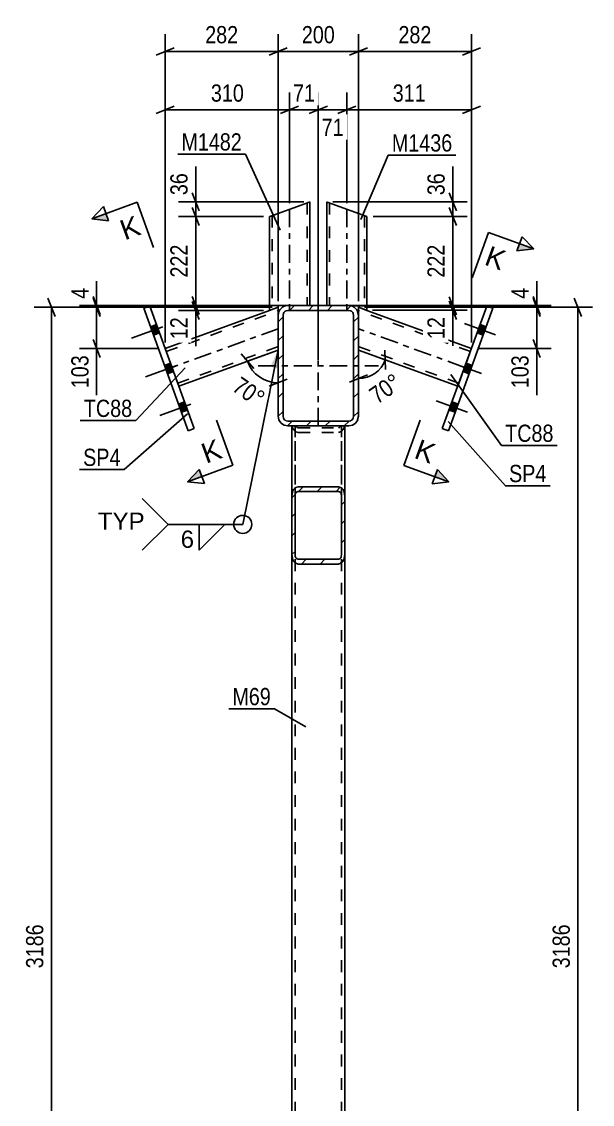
# Model space of a CAD drawing. Header units: millimetres. Extents: x -178 to 1011, y -683 to 158.
# Drawn here: x 238.2 to 333.1, y -503.1 to -323.2 of the extents above; entities that cross this region are included whole.
import ezdxf

# ---------------------------------------------------------------- set-up
doc = ezdxf.new("R2010")
doc.units = ezdxf.units.MM
doc.linetypes.add('DXK_LINE_DOT2', pattern=[3.9198, 1.9599, -1.9599])
doc.linetypes.add('DXK_LINE_DOT3', pattern=[5.9187, 2.979, -0.9799, 0.9799, -0.9799])
doc.styles.add('Arial', font='ARIAL.TTF', dxfattribs={"height": 0.2})
doc.styles.add('Arial Narrow', font='ARIALN.TTF', dxfattribs={"height": 0.2})

# ---------------------------------------------------------------- blocks, each defined once
blk = doc.blocks.new('Part-389678143-7051 - 6850')
at = {"color": 7, "linetype": 'DXK_LINE_DOT2'}
for p, q in [((291.93, -390.39), (283.13, -390.39)), ((283.13, -411.78), (283.13, -390.39)), ((283.66, -583.06), (283.66, -390.39)), ((291.4, -583.06), (291.4, -390.39)), ((291.93, -411.78), (291.93, -390.39))]:
    blk.add_line(p, q, dxfattribs=at)
at = {"color": 2, "linetype": 'Continuous'}
for p, q in [((283.13, -561.67), (283.13, -411.78)), ((291.93, -561.67), (291.93, -411.78))]:
    blk.add_line(p, q, dxfattribs=at)
blk = doc.blocks.new('Part-389678143-6923 - 6850')
at = {"linetype": 'Continuous'}
h = blk.add_hatch(dxfattribs=at)
h.set_pattern_fill('', scale=0.7, style=0, pattern_type=0)
h.set_pattern_definition([(45, (280.8618, -388.7914), (-1.57154, 1.57154), [])])
h.paths.add_polyline_path([(280.86, -371.99), (280.86, -388.79), (280.98, -389.4), (281.33, -389.92), (281.85, -390.27), (282.46, -390.39), (292.6, -390.39), (293.21, -390.27), (293.73, -389.92), (294.07, -389.4), (294.2, -388.79), (294.2, -371.99), (294.07, -371.38), (293.73, -370.86), (293.21, -370.51), (292.6, -370.39), (282.46, -370.39), (281.85, -370.51), (281.33, -370.86), (280.98, -371.38)])
h.paths.add_polyline_path([(281.9, -371.43), (282.16, -371.25), (282.46, -371.19), (292.6, -371.19), (292.9, -371.25), (293.16, -371.43), (293.33, -371.69), (293.4, -371.99), (293.4, -388.79), (293.33, -389.1), (293.16, -389.36), (292.9, -389.53), (292.6, -389.59), (282.46, -389.59), (282.16, -389.53), (281.9, -389.36), (281.72, -389.1), (281.66, -388.79), (281.66, -371.99), (281.72, -371.69)])
at = {"color": 2, "linetype": 'Continuous'}
for p, q in [((282.46, -370.39), (281.85, -370.51)), ((282.46, -370.39), (292.6, -370.39)), ((293.21, -370.51), (292.6, -370.39)), ((280.98, -371.38), (280.86, -371.99)), ((280.86, -388.79), (280.86, -371.99)), ((281.66, -371.99), (281.72, -371.69)), ((281.66, -388.79), (281.66, -371.99)), ((282.16, -371.25), (282.46, -371.19)), ((282.46, -371.19), (292.6, -371.19)), ((292.6, -371.19), (292.9, -371.25)), ((293.33, -371.69), (293.4, -371.99)), ((293.4, -388.79), (293.4, -371.99)), ((294.2, -371.99), (294.07, -371.38)), ((294.2, -388.79), (294.2, -371.99)), ((280.86, -388.79), (280.98, -389.4)), ((281.72, -389.1), (281.66, -388.79)), ((281.85, -390.27), (282.46, -390.39)), ((282.46, -389.59), (282.16, -389.53)), ((282.46, -389.59), (292.6, -389.59)), ((282.46, -390.39), (292.6, -390.39)), ((292.9, -389.53), (292.6, -389.59)), ((292.6, -390.39), (293.21, -390.27)), ((293.4, -388.79), (293.33, -389.1)), ((294.07, -389.4), (294.2, -388.79))]:
    blk.add_line(p, q, dxfattribs=at)
at = {"color": 7, "linetype": 'DXK_LINE_DOT3'}
for p, q in [((287.53, -390.39), (287.53, -370.39)), ((277.53, -380.39), (297.53, -380.39))]:
    blk.add_line(p, q, dxfattribs=at)
at = {"color": 2, "linetype": 'Continuous'}
for centre, radius, start, end in [((282.46, -371.99), 1.6, 112.5, 157.5), ((292.6, -371.99), 1.6, 22.5, 67.5), ((282.46, -371.99), 0.8, 112.5, 157.5), ((292.6, -371.99), 0.8, 22.5, 67.5), ((282.46, -388.79), 1.6, 202.5, 247.5), ((282.46, -388.79), 0.8, 202.5, 247.5), ((292.6, -388.79), 0.8, 292.5, 337.5), ((292.6, -388.79), 1.6, 292.5, 337.5)]:
    blk.add_arc(centre, radius, start, end, dxfattribs=at)
blk = doc.blocks.new('Bolt-389678143-6860 - 6850')
at = {"linetype": 'Continuous'}
for points in [[(314.94, -375.29), (315.44, -373.91), (314.44, -373.54), (313.94, -374.92)], [(314.94, -375.29), (315.44, -373.91), (314.44, -373.54), (313.94, -374.92)], [(314.94, -375.29), (315.44, -373.91), (314.44, -373.54), (313.94, -374.92)], [(312.6, -381.71), (313.1, -380.33), (312.1, -379.97), (311.6, -381.34)], [(312.6, -381.71), (313.1, -380.33), (312.1, -379.97), (311.6, -381.34)], [(310.26, -388.13), (310.76, -386.75), (309.76, -386.39), (309.26, -387.77)], [(310.26, -388.13), (310.76, -386.75), (309.76, -386.39), (309.26, -387.77)], [(310.26, -388.13), (310.76, -386.75), (309.76, -386.39), (309.26, -387.77)]]:
    blk.add_hatch(color=1, dxfattribs=at).paths.add_polyline_path(points)
at = {"color": 1, "linetype": 'Continuous'}
for p, q in [((317.01, -375.26), (311.81, -373.37)), ((317.01, -375.26), (311.81, -373.37)), ((317.01, -375.26), (311.81, -373.37)), ((315.44, -373.91), (314.44, -373.54)), ((315.44, -373.91), (314.44, -373.54)), ((315.44, -373.91), (314.44, -373.54)), ((314.94, -375.29), (313.94, -374.92)), ((314.94, -375.29), (313.94, -374.92)), ((314.94, -375.29), (313.94, -374.92)), ((314.67, -381.68), (309.47, -379.79)), ((314.67, -381.68), (309.47, -379.79)), ((312.6, -381.71), (311.6, -381.34)), ((312.6, -381.71), (311.6, -381.34)), ((313.1, -380.33), (312.1, -379.97)), ((313.1, -380.33), (312.1, -379.97)), ((312.33, -388.1), (307.13, -386.21)), ((312.33, -388.1), (307.13, -386.21)), ((312.33, -388.1), (307.13, -386.21)), ((310.76, -386.75), (309.76, -386.39)), ((310.76, -386.75), (309.76, -386.39)), ((310.76, -386.75), (309.76, -386.39)), ((310.26, -388.13), (309.26, -387.77)), ((310.26, -388.13), (309.26, -387.77)), ((310.26, -388.13), (309.26, -387.77))]:
    blk.add_line(p, q, dxfattribs=at)
blk = doc.blocks.new('Part-389678143-41373 - 6850')
at = {"color": 2, "linetype": 'Continuous'}
for p, q in [((279.49, -355.57), (285.3, -353.46)), ((286.1, -353.17), (285.3, -353.46)), ((286.1, -370.39), (286.1, -353.17)), ((279.43, -355.59), (279.49, -355.57)), ((279.43, -355.59), (279.43, -371.2)), ((282.46, -370.39), (280.86, -370.39)), ((280.86, -370.39), (280.86, -370.68)), ((280.86, -370.68), (279.43, -371.2))]:
    blk.add_line(p, q, dxfattribs=at)
at = {"color": 7, "linetype": 'DXK_LINE_DOT3'}
blk.add_line((282.76, -354.38), (282.76, -371.2), dxfattribs=at)
at = {"color": 7, "linetype": 'DXK_LINE_DOT2'}
for p, q in [((285.7, -353.31), (285.7, -370.39)), ((279.43, -371.2), (279.43, -355.59)), ((279.83, -355.45), (279.86, -355.44)), ((279.83, -355.45), (279.83, -371.06)), ((280.86, -370.39), (280.86, -370.42)), ((282.46, -370.39), (286.1, -370.39))]:
    blk.add_line(p, q, dxfattribs=at)
blk = doc.blocks.new('Part-389678143-7041 - 6850')
at = {"linetype": 'Continuous'}
h = blk.add_hatch(dxfattribs=at)
h.set_pattern_fill('', scale=0.7, style=0, pattern_type=0)
h.set_pattern_definition([(45, (283.1284, -411.779), (-1.57154, 1.57154), [])])
h.paths.add_polyline_path([(283.13, -402.05), (283.13, -411.78), (283.21, -412.37), (283.44, -412.88), (283.79, -413.22), (284.2, -413.34), (290.86, -413.34), (291.27, -413.22), (291.62, -412.88), (291.85, -412.37), (291.93, -411.78), (291.93, -402.05), (291.85, -401.45), (291.62, -400.95), (291.27, -400.61), (290.86, -400.49), (284.2, -400.49), (283.79, -400.61), (283.44, -400.95), (283.21, -401.45)])
h.paths.add_polyline_path([(283.82, -401.5), (283.99, -401.33), (284.2, -401.27), (290.86, -401.27), (291.07, -401.33), (291.24, -401.5), (291.35, -401.75), (291.4, -402.05), (291.4, -411.78), (291.35, -412.08), (291.24, -412.33), (291.07, -412.5), (290.86, -412.56), (284.2, -412.56), (283.99, -412.5), (283.82, -412.33), (283.7, -412.08), (283.66, -411.78), (283.66, -402.05), (283.7, -401.75)])
at = {"color": 2, "linetype": 'Continuous'}
for p, q in [((283.13, -402.05), (283.13, -390.39)), ((291.93, -402.05), (291.93, -390.39)), ((284.2, -400.49), (283.79, -400.61)), ((284.2, -400.49), (290.86, -400.49)), ((291.27, -400.61), (290.86, -400.49)), ((283.21, -401.45), (283.13, -402.05)), ((283.13, -411.78), (283.13, -402.05)), ((283.66, -402.05), (283.7, -401.75)), ((283.66, -411.78), (283.66, -402.05)), ((283.99, -401.33), (284.2, -401.27)), ((284.2, -401.27), (290.86, -401.27)), ((290.86, -401.27), (291.07, -401.33)), ((291.35, -401.75), (291.4, -402.05)), ((291.4, -411.78), (291.4, -402.05)), ((291.93, -402.05), (291.85, -401.45)), ((291.93, -411.78), (291.93, -402.05)), ((283.13, -411.78), (283.21, -412.37)), ((283.7, -412.08), (283.66, -411.78)), ((291.4, -411.78), (291.35, -412.08)), ((291.85, -412.37), (291.93, -411.78)), ((283.79, -413.22), (284.2, -413.34)), ((284.2, -412.56), (283.99, -412.5)), ((284.2, -412.56), (290.86, -412.56)), ((284.2, -413.34), (290.86, -413.34)), ((291.07, -412.5), (290.86, -412.56)), ((290.86, -413.34), (291.27, -413.22))]:
    blk.add_line(p, q, dxfattribs=at)
at = {"color": 7, "linetype": 'DXK_LINE_DOT2'}
for p, q in [((291.93, -390.39), (283.13, -390.39)), ((283.21, -390.53), (283.19, -390.39)), ((283.66, -411.78), (283.66, -390.39)), ((283.77, -390.39), (283.82, -390.49)), ((291.24, -390.49), (291.28, -390.39)), ((291.4, -411.78), (291.4, -390.39)), ((291.87, -390.39), (291.85, -390.53)), ((284.2, -391.49), (283.79, -391.37)), ((283.82, -390.49), (283.99, -390.66)), ((283.99, -390.66), (284.2, -390.71)), ((284.2, -390.71), (290.86, -390.71)), ((284.2, -391.49), (290.86, -391.49)), ((290.86, -390.71), (291.07, -390.66)), ((291.27, -391.37), (290.86, -391.49)), ((291.07, -390.66), (291.24, -390.49)), ((283.13, -411.78), (283.13, -402.05)), ((291.93, -411.78), (291.93, -402.05))]:
    blk.add_line(p, q, dxfattribs=at)
for centre, start, end in [((284.59, -390.21), 193.2949, 235.5336), ((290.47, -390.21), 304.4664, 346.7051)]:
    blk.add_arc(centre, 1.42, start, end, dxfattribs=at)
at = {"color": 2, "linetype": 'Continuous'}
for centre, radius, start, end in [((284.59, -401.78), 1.42, 124.4664, 166.7051), ((290.47, -401.78), 1.42, 13.2949, 55.5336), ((284.39, -401.91), 0.709, 124.4664, 166.7051), ((290.66, -401.91), 0.709, 13.2949, 55.5336), ((284.59, -412.05), 1.42, 193.2949, 235.5336), ((284.39, -411.91), 0.709, 193.2949, 235.5336), ((290.66, -411.91), 0.709, 304.4664, 346.7051), ((290.47, -412.05), 1.42, 304.4664, 346.7051)]:
    blk.add_arc(centre, radius, start, end, dxfattribs=at)
blk = doc.blocks.new('Part-389678143-6982 - 6850')
at = {"color": 2, "linetype": 'Continuous'}
for p, q in [((308.14, -390.84), (315.55, -370.48)), ((316.56, -370.84), (315.55, -370.48)), ((309.15, -391.2), (316.56, -370.84)), ((308.14, -390.84), (309.15, -391.2))]:
    blk.add_line(p, q, dxfattribs=at)
blk = doc.blocks.new('Part-389678143-6992 - 6850')
at = {"color": 2, "linetype": 'Continuous'}
for p, q in [((294.2, -370.68), (294.2, -371.82)), ((294.2, -371.82), (294.2, -371.99)), ((312.99, -377.52), (295.62, -371.2)), ((310.71, -383.79), (294.2, -377.78))]:
    blk.add_line(p, q, dxfattribs=at)
at = {"color": 7, "linetype": 'DXK_LINE_DOT2'}
for p, q in [((294.2, -371.01), (294.2, -370.68)), ((294.2, -370.68), (295.62, -371.2)), ((312.81, -378.02), (294.2, -371.25)), ((294.2, -371.99), (294.2, -377.78)), ((310.89, -383.29), (294.2, -377.21)), ((310.71, -383.79), (312.99, -377.52))]:
    blk.add_line(p, q, dxfattribs=at)
at = {"color": 7, "linetype": 'DXK_LINE_DOT3'}
blk.add_line((311.85, -380.66), (294.2, -374.23), dxfattribs=at)
blk = doc.blocks.new('Part-389678143-7033 - 6850')
at = {"color": 2, "linetype": 'Continuous'}
for p, q in [((279.43, -371.2), (262.07, -377.52)), ((280.86, -371.01), (280.86, -370.68)), ((280.86, -371.99), (280.86, -371.01)), ((264.35, -383.79), (280.86, -377.78))]:
    blk.add_line(p, q, dxfattribs=at)
at = {"color": 7, "linetype": 'DXK_LINE_DOT2'}
for p, q in [((262.25, -378.02), (280.86, -371.25)), ((279.43, -371.2), (280.86, -370.68)), ((280.86, -371.01), (280.86, -370.68)), ((280.86, -371.99), (280.86, -377.78)), ((262.07, -377.52), (264.35, -383.79)), ((264.17, -383.29), (280.86, -377.21))]:
    blk.add_line(p, q, dxfattribs=at)
at = {"color": 7, "linetype": 'DXK_LINE_DOT3'}
blk.add_line((280.86, -374.23), (263.21, -380.66), dxfattribs=at)
blk = doc.blocks.new('Part-389678143-7044 - 6850')
at = {"color": 7, "linetype": 'DXK_LINE_DOT2'}
for p, q in [((291.93, -390.39), (283.13, -390.39)), ((283.13, -390.39), (283.13, -407.94)), ((283.19, -390.39), (283.21, -390.53)), ((283.66, -407.94), (283.66, -390.39)), ((283.82, -390.49), (283.77, -390.39)), ((291.28, -390.39), (291.24, -390.49)), ((291.4, -407.94), (291.4, -390.39)), ((291.85, -390.53), (291.87, -390.39)), ((291.93, -407.94), (291.93, -390.39)), ((283.79, -391.37), (284.2, -391.49)), ((283.99, -390.66), (283.82, -390.49)), ((284.2, -390.71), (283.99, -390.66)), ((284.2, -390.71), (290.86, -390.71)), ((284.2, -391.49), (290.86, -391.49)), ((291.07, -390.66), (290.86, -390.71)), ((290.86, -391.49), (291.24, -391.38)), ((291.24, -390.49), (291.07, -390.66)), ((291.24, -391.38), (291.27, -391.37))]:
    blk.add_line(p, q, dxfattribs=at)
for centre, start, end in [((284.59, -390.21), 193.2949, 235.5336), ((290.47, -390.21), 304.4664, 346.7051)]:
    blk.add_arc(centre, 1.42, start, end, dxfattribs=at)
blk = doc.blocks.new('Bolt-389678143-7063 - 6850')
at = {"linetype": 'Continuous'}
for points in [[(261.12, -374.92), (260.62, -373.54), (259.62, -373.91), (260.12, -375.29)], [(261.12, -374.92), (260.62, -373.54), (259.62, -373.91), (260.12, -375.29)], [(261.12, -374.92), (260.62, -373.54), (259.62, -373.91), (260.12, -375.29)], [(263.46, -381.34), (262.96, -379.97), (261.95, -380.33), (262.46, -381.71)], [(263.46, -381.34), (262.96, -379.97), (261.95, -380.33), (262.46, -381.71)], [(265.8, -387.77), (265.29, -386.39), (264.29, -386.75), (264.79, -388.13)], [(265.8, -387.77), (265.29, -386.39), (264.29, -386.75), (264.79, -388.13)], [(265.8, -387.77), (265.29, -386.39), (264.29, -386.75), (264.79, -388.13)]]:
    blk.add_hatch(color=1, dxfattribs=at).paths.add_polyline_path(points)
at = {"color": 1, "linetype": 'Continuous'}
for p, q in [((261.69, -373.94), (256.49, -375.83)), ((261.69, -373.94), (256.49, -375.83)), ((261.69, -373.94), (256.49, -375.83)), ((260.62, -373.54), (259.62, -373.91)), ((260.62, -373.54), (259.62, -373.91)), ((260.62, -373.54), (259.62, -373.91)), ((261.12, -374.92), (260.12, -375.29)), ((261.12, -374.92), (260.12, -375.29)), ((261.12, -374.92), (260.12, -375.29)), ((264.02, -380.36), (258.82, -382.25)), ((264.02, -380.36), (258.82, -382.25)), ((262.96, -379.97), (261.95, -380.33)), ((262.96, -379.97), (261.95, -380.33)), ((263.46, -381.34), (262.46, -381.71)), ((263.46, -381.34), (262.46, -381.71)), ((266.36, -386.78), (261.16, -388.67)), ((266.36, -386.78), (261.16, -388.67)), ((266.36, -386.78), (261.16, -388.67)), ((265.29, -386.39), (264.29, -386.75)), ((265.29, -386.39), (264.29, -386.75)), ((265.29, -386.39), (264.29, -386.75)), ((265.8, -387.77), (264.79, -388.13)), ((265.8, -387.77), (264.79, -388.13)), ((265.8, -387.77), (264.79, -388.13))]:
    blk.add_line(p, q, dxfattribs=at)
blk = doc.blocks.new('Part-389678143-41370 - 6850')
at = {"color": 2, "linetype": 'Continuous'}
for p, q in [((288.96, -370.39), (288.96, -353.17)), ((288.96, -353.17), (289.02, -353.19)), ((289.02, -353.19), (289.19, -353.26)), ((289.19, -353.26), (289.76, -353.46)), ((289.76, -353.46), (295.62, -355.6)), ((295.62, -355.6), (295.62, -371.2)), ((292.6, -370.39), (294.2, -370.39)), ((294.2, -370.39), (294.2, -370.68)), ((294.2, -370.68), (295.56, -371.18)), ((295.62, -371.2), (295.56, -371.18))]:
    blk.add_line(p, q, dxfattribs=at)
at = {"color": 7, "linetype": 'DXK_LINE_DOT2'}
for p, q in [((289.19, -353.26), (289.6, -353.41)), ((289.36, -353.32), (289.36, -370.39)), ((289.36, -353.32), (289.39, -353.33)), ((289.45, -353.35), (289.76, -353.46)), ((295.22, -355.45), (295.22, -371.06)), ((292.6, -370.39), (288.96, -370.39))]:
    blk.add_line(p, q, dxfattribs=at)
at = {"color": 7, "linetype": 'DXK_LINE_DOT3'}
blk.add_line((292.29, -354.38), (292.29, -371.2), dxfattribs=at)
blk = doc.blocks.new('Part-389678143-11697 - 6850')
at = {"color": 2, "linetype": 'Continuous'}
for p, q in [((258.5, -370.84), (259.5, -370.48)), ((266.91, -390.84), (259.5, -370.48)), ((258.5, -370.84), (265.91, -391.2)), ((265.91, -391.2), (266.91, -390.84))]:
    blk.add_line(p, q, dxfattribs=at)
blk = doc.blocks.new('StraightDimension-389678143-7235 - 6850')
at = {"color": 7, "linetype": 'Continuous'}
for p, q in [((331.29, -372.18), (330.09, -369.18)), ((295.2, -370.68), (333.09, -370.68)), ((330.69, -583.06), (330.69, -370.68))]:
    blk.add_line(p, q, dxfattribs=at)
at = {"color": 0}
blk.add_wipeout([(329.94, -472.61), (325.74, -472.61), (325.74, -481.13), (329.94, -481.13)], dxfattribs=at)
at = {"color": 3, "style": 'Arial Narrow'}
blk.add_text('3186', height=2.863, rotation=90.0002, dxfattribs=at).set_placement((329.34, -480.53))
blk = doc.blocks.new('AngleDimension-389678143-7180 - 6850')
at = {"color": 7, "linetype": 'Continuous'}
for p, q in [((298.66, -379.4), (294.2, -377.78)), ((294.2, -382.52), (294.2, -377.78)), ((298.6, -377.79), (298.71, -381.02)), ((295.13, -378.12), (298.66, -379.4)), ((292.7, -383.12), (295.7, -381.92))]:
    blk.add_line(p, q, dxfattribs=at)
blk.add_arc((294.2, -377.78), 4.75, 270, 340, dxfattribs=at)
at = {"color": 0}
blk.add_wipeout([(302.49, -383.99), (300.08, -380.55), (294.79, -384.25), (297.2, -387.7)], dxfattribs=at)
at = {"color": 3, "style": 'Arial Narrow'}
blk.add_text('70°', height=2.863, rotation=35.002, dxfattribs=at).set_placement((297.34, -386.86))
blk = doc.blocks.new('StraightDimension-389678143-7194 - 6850')
at = {"color": 7, "linetype": 'Continuous'}
for p, q in [((293.6, -370.39), (326.24, -370.39)), ((323.24, -368.89), (324.44, -371.89)), ((324.44, -372.18), (323.24, -369.18)), ((323.84, -370.68), (323.84, -370.39)), ((295.2, -370.68), (326.24, -370.68))]:
    blk.add_line(p, q, dxfattribs=at)
at = {"color": 0}
blk.add_wipeout([(323.09, -366.84), (318.89, -366.84), (318.89, -369.87), (323.09, -369.87)], dxfattribs=at)
at = {"color": 7, "linetype": 'Continuous'}
blk.add_line((323.84, -370.39), (323.84, -366.31), dxfattribs=at)
blk.add_line((323.84, -370.39), (323.84, -366.31), dxfattribs=at)
at = {"color": 3, "style": 'Arial Narrow'}
blk.add_text('4', height=2.86, rotation=90.0002, dxfattribs=at).set_placement((322.49, -369.27))
blk = doc.blocks.new('StraightDimension-389678143-7184 - 6850')
at = {"color": 7, "linetype": 'Continuous'}
for p, q in [((323.24, -369.18), (324.44, -372.18)), ((295.2, -370.68), (326.24, -370.68)), ((323.84, -377.52), (323.84, -370.68)), ((324.44, -379.02), (323.24, -376.02)), ((313.99, -377.52), (326.24, -377.52))]:
    blk.add_line(p, q, dxfattribs=at)
at = {"color": 0}
blk.add_wipeout([(323.09, -378.05), (318.89, -378.05), (318.89, -384.73), (323.09, -384.73)], dxfattribs=at)
at = {"color": 7, "linetype": 'Continuous'}
blk.add_line((323.84, -377.52), (323.84, -385.26), dxfattribs=at)
blk.add_line((323.84, -377.52), (323.84, -385.26), dxfattribs=at)
at = {"color": 3, "style": 'Arial Narrow'}
blk.add_text('103', height=2.863, rotation=90.0002, dxfattribs=at).set_placement((322.49, -384.13))
blk = doc.blocks.new('StraightDimension-389678143-23261 - 6850')
at = {"color": 7, "linetype": 'Continuous'}
for p, q in [((243.75, -372.18), (242.55, -369.18)), ((279.86, -370.68), (240.3, -370.68)), ((243.15, -583.06), (243.15, -370.68))]:
    blk.add_line(p, q, dxfattribs=at)
at = {"color": 0}
blk.add_wipeout([(242.4, -472.61), (238.2, -472.61), (238.2, -481.13), (242.4, -481.13)], dxfattribs=at)
at = {"color": 3, "style": 'Arial Narrow'}
blk.add_text('3186', height=2.863, rotation=90.0002, dxfattribs=at).set_placement((241.8, -480.53))
blk = doc.blocks.new('StraightDimension-389678143-48534 - 6850')
at = {"color": 7, "linetype": 'Continuous'}
for p, q in [((293.68, -370.41), (312.28, -370.41)), ((309.28, -368.91), (310.48, -371.91)), ((310.48, -372.68), (309.28, -369.68)), ((309.88, -371.18), (309.88, -370.41)), ((296.56, -371.18), (312.28, -371.18))]:
    blk.add_line(p, q, dxfattribs=at)
at = {"color": 0}
blk.add_wipeout([(309.13, -371.7), (304.93, -371.7), (304.93, -376.56), (309.13, -376.56)], dxfattribs=at)
at = {"color": 7, "linetype": 'Continuous'}
blk.add_line((309.88, -371.18), (309.88, -377.09), dxfattribs=at)
blk.add_line((309.88, -371.18), (309.88, -377.09), dxfattribs=at)
at = {"color": 3, "style": 'Arial Narrow'}
blk.add_text('12', height=2.863, rotation=90.0002, dxfattribs=at).set_placement((308.53, -375.96))
blk = doc.blocks.new('StraightDimension-389678143-23362 - 6850')
at = {"color": 7, "linetype": 'Continuous'}
for p, q in [((281.46, -370.39), (247.82, -370.39)), ((250.07, -368.89), (251.27, -371.89)), ((251.27, -372.18), (250.07, -369.18)), ((250.67, -370.68), (250.67, -370.39)), ((279.86, -370.68), (247.82, -370.68))]:
    blk.add_line(p, q, dxfattribs=at)
at = {"color": 0}
blk.add_wipeout([(249.92, -366.84), (245.72, -366.84), (245.72, -369.87), (249.92, -369.87)], dxfattribs=at)
at = {"color": 7, "linetype": 'Continuous'}
blk.add_line((250.67, -370.39), (250.67, -366.31), dxfattribs=at)
blk.add_line((250.67, -370.39), (250.67, -366.31), dxfattribs=at)
at = {"color": 3, "style": 'Arial Narrow'}
blk.add_text('4', height=2.86, rotation=90.0002, dxfattribs=at).set_placement((249.32, -369.27))
blk = doc.blocks.new('StraightDimension-389678143-23363 - 6850')
at = {"color": 7, "linetype": 'Continuous'}
for p, q in [((250.07, -369.18), (251.27, -372.18)), ((279.86, -370.68), (247.82, -370.68)), ((250.67, -377.52), (250.67, -370.68)), ((251.27, -379.02), (250.07, -376.02)), ((261.07, -377.52), (247.82, -377.52))]:
    blk.add_line(p, q, dxfattribs=at)
at = {"color": 0}
blk.add_wipeout([(249.92, -378.05), (245.72, -378.05), (245.72, -384.73), (249.92, -384.73)], dxfattribs=at)
at = {"color": 7, "linetype": 'Continuous'}
blk.add_line((250.67, -377.52), (250.67, -385.26), dxfattribs=at)
blk.add_line((250.67, -377.52), (250.67, -385.26), dxfattribs=at)
at = {"color": 3, "style": 'Arial Narrow'}
blk.add_text('103', height=2.863, rotation=90.0002, dxfattribs=at).set_placement((249.32, -384.13))
blk = doc.blocks.new('AngleDimension-389678143-23412 - 6850')
at = {"color": 7, "linetype": 'Continuous'}
for p, q in [((275.75, -379.64), (280.86, -377.78)), ((280.86, -383.21), (280.86, -377.78)), ((274.68, -378.43), (276.83, -380.84)), ((279.92, -378.12), (275.75, -379.64)), ((282.36, -382.61), (279.36, -383.81))]:
    blk.add_line(p, q, dxfattribs=at)
blk.add_arc((280.86, -377.78), 5.44, 200, 270, dxfattribs=at)
at = {"color": 0}
blk.add_wipeout([(277.46, -388.26), (279.87, -384.82), (274.58, -381.11), (272.17, -384.55)], dxfattribs=at)
at = {"color": 3, "style": 'Arial Narrow'}
blk.add_text('70°', height=2.863, rotation=-35.002, dxfattribs=at).set_placement((273.01, -384.41))
blk = doc.blocks.new('StraightDimension-389678143-23418 - 6850')
at = {"color": 7, "linetype": 'Continuous'}
for p, q in [((294.2, -369.68), (294.2, -325.3)), ((312.99, -376.52), (312.99, -325.3)), ((295.7, -327.55), (292.7, -328.75)), ((294.2, -328.15), (312.99, -328.15)), ((311.49, -328.75), (314.49, -327.55))]:
    blk.add_line(p, q, dxfattribs=at)
at = {"color": 0}
blk.add_wipeout([(306.93, -327.4), (306.93, -323.2), (300.25, -323.2), (300.25, -327.4)], dxfattribs=at)
at = {"color": 3, "style": 'Arial Narrow'}
blk.add_text('282', height=2.863, dxfattribs=at).set_placement((300.85, -326.8))
blk = doc.blocks.new('StraightDimension-389678143-23419 - 6850')
at = {"color": 7, "linetype": 'Continuous'}
for p, q in [((280.86, -369.68), (280.86, -325.3)), ((294.2, -369.68), (294.2, -325.3)), ((282.36, -327.55), (279.36, -328.75)), ((280.86, -328.15), (294.2, -328.15)), ((292.7, -328.75), (295.7, -327.55))]:
    blk.add_line(p, q, dxfattribs=at)
at = {"color": 0}
blk.add_wipeout([(290.87, -327.4), (290.87, -323.2), (284.19, -323.2), (284.19, -327.4)], dxfattribs=at)
at = {"color": 3, "style": 'Arial Narrow'}
blk.add_text('200', height=2.863, dxfattribs=at).set_placement((284.79, -326.8))
blk = doc.blocks.new('StraightDimension-389678143-23420 - 6850')
at = {"color": 7, "linetype": 'Continuous'}
for p, q in [((262.07, -376.52), (262.07, -325.3)), ((280.86, -369.68), (280.86, -325.3)), ((263.57, -327.55), (260.57, -328.75)), ((262.07, -328.15), (280.86, -328.15)), ((279.36, -328.75), (282.36, -327.55))]:
    blk.add_line(p, q, dxfattribs=at)
at = {"color": 0}
blk.add_wipeout([(274.81, -327.4), (274.81, -323.2), (268.12, -323.2), (268.12, -327.4)], dxfattribs=at)
at = {"color": 3, "style": 'Arial Narrow'}
blk.add_text('282', height=2.863, dxfattribs=at).set_placement((268.72, -326.8))
blk = doc.blocks.new('StraightDimension-389678143-48399 - 6850')
at = {"color": 7, "linetype": 'Continuous'}
for p, q in [((292.29, -353.38), (292.29, -335)), ((312.99, -376.52), (312.99, -335)), ((293.79, -337.25), (290.79, -338.45)), ((292.29, -337.85), (312.99, -337.85)), ((311.49, -338.45), (314.49, -337.25))]:
    blk.add_line(p, q, dxfattribs=at)
at = {"color": 0}
blk.add_wipeout([(305.98, -337.1), (305.98, -332.9), (299.3, -332.9), (299.3, -337.1)], dxfattribs=at)
at = {"color": 3, "style": 'Arial Narrow'}
blk.add_text('311', height=2.863, dxfattribs=at).set_placement((299.9, -336.5))
blk = doc.blocks.new('StraightDimension-389678143-48400 - 6850')
at = {"color": 7, "linetype": 'Continuous'}
for p, q in [((287.53, -379.39), (287.53, -335.45)), ((292.29, -353.38), (292.29, -335.45)), ((286.03, -338.45), (289.03, -337.25)), ((287.53, -337.85), (292.29, -337.85)), ((293.79, -337.25), (290.79, -338.45))]:
    blk.add_line(p, q, dxfattribs=at)
at = {"color": 0}
blk.add_wipeout([(292.34, -342.8), (292.34, -338.6), (287.48, -338.6), (287.48, -342.8)], dxfattribs=at)
at = {"color": 3, "style": 'Arial Narrow'}
blk.add_text('71', height=2.863, dxfattribs=at).set_placement((288.08, -342.2))
blk = doc.blocks.new('StraightDimension-389678143-48401 - 6850')
at = {"color": 7, "linetype": 'Continuous'}
for p, q in [((282.76, -353.38), (282.76, -335)), ((287.53, -379.39), (287.53, -335)), ((281.26, -338.45), (284.26, -337.25)), ((282.76, -337.85), (287.53, -337.85)), ((289.03, -337.25), (286.03, -338.45))]:
    blk.add_line(p, q, dxfattribs=at)
at = {"color": 0}
blk.add_wipeout([(287.57, -337.1), (287.57, -332.9), (282.72, -332.9), (282.72, -337.1)], dxfattribs=at)
at = {"color": 3, "style": 'Arial Narrow'}
blk.add_text('71', height=2.863, dxfattribs=at).set_placement((283.32, -336.5))
blk = doc.blocks.new('StraightDimension-389678143-48402 - 6850')
at = {"color": 7, "linetype": 'Continuous'}
for p, q in [((262.07, -376.52), (262.07, -335)), ((282.76, -353.38), (282.76, -335)), ((263.57, -337.25), (260.57, -338.45)), ((262.07, -337.85), (282.76, -337.85)), ((281.26, -338.45), (284.26, -337.25))]:
    blk.add_line(p, q, dxfattribs=at)
at = {"color": 0}
blk.add_wipeout([(275.76, -337.1), (275.76, -332.9), (269.07, -332.9), (269.07, -337.1)], dxfattribs=at)
at = {"color": 3, "style": 'Arial Narrow'}
blk.add_text('310', height=2.863, dxfattribs=at).set_placement((269.67, -336.5))
blk = doc.blocks.new('StraightDimension-389678143-48478 - 6850')
at = {"color": 7, "linetype": 'Continuous'}
for p, q in [((266.54, -351.67), (267.74, -354.67)), ((285.1, -353.17), (264.29, -353.17)), ((267.74, -357.09), (266.54, -354.09)), ((267.14, -355.59), (267.14, -353.17)), ((278.43, -355.59), (264.29, -355.59))]:
    blk.add_line(p, q, dxfattribs=at)
at = {"color": 0}
blk.add_wipeout([(266.39, -347.79), (262.19, -347.79), (262.19, -352.64), (266.39, -352.64)], dxfattribs=at)
at = {"color": 7, "linetype": 'Continuous'}
blk.add_line((267.14, -353.17), (267.14, -347.26), dxfattribs=at)
blk.add_line((267.14, -353.17), (267.14, -347.26), dxfattribs=at)
at = {"color": 3, "style": 'Arial Narrow'}
blk.add_text('36', height=2.863, rotation=90.0002, dxfattribs=at).set_placement((265.79, -352.04))
blk = doc.blocks.new('StraightDimension-389678143-48479 - 6850')
at = {"color": 7, "linetype": 'Continuous'}
for p, q in [((267.74, -357.09), (266.54, -354.09)), ((278.43, -355.59), (264.29, -355.59)), ((267.14, -370.39), (267.14, -355.59)), ((281.46, -370.39), (264.29, -370.39)), ((266.54, -368.89), (267.74, -371.89))]:
    blk.add_line(p, q, dxfattribs=at)
at = {"color": 0}
blk.add_wipeout([(266.39, -359.65), (262.19, -359.65), (262.19, -366.33), (266.39, -366.33)], dxfattribs=at)
at = {"color": 3, "style": 'Arial Narrow'}
blk.add_text('222', height=2.863, rotation=90.0002, dxfattribs=at).set_placement((265.79, -365.73))
blk = doc.blocks.new('StraightDimension-389678143-48480 - 6850')
at = {"color": 7, "linetype": 'Continuous'}
for p, q in [((281.46, -370.39), (264.29, -370.39)), ((266.54, -368.89), (267.74, -371.89)), ((267.74, -372.7), (266.54, -369.7)), ((267.14, -371.2), (267.14, -370.39)), ((278.43, -371.2), (264.29, -371.2))]:
    blk.add_line(p, q, dxfattribs=at)
at = {"color": 0}
blk.add_wipeout([(266.39, -371.73), (262.19, -371.73), (262.19, -376.58), (266.39, -376.58)], dxfattribs=at)
at = {"color": 7, "linetype": 'Continuous'}
blk.add_line((267.14, -371.2), (267.14, -377.11), dxfattribs=at)
blk.add_line((267.14, -371.2), (267.14, -377.11), dxfattribs=at)
at = {"color": 3, "style": 'Arial Narrow'}
blk.add_text('12', height=2.863, rotation=90.0002, dxfattribs=at).set_placement((265.79, -375.98))
blk = doc.blocks.new('StraightDimension-389678143-48532 - 6850')
at = {"color": 7, "linetype": 'Continuous'}
for p, q in [((309.28, -351.67), (310.48, -354.67)), ((289.96, -353.17), (312.28, -353.17)), ((310.48, -357.1), (309.28, -354.1)), ((309.88, -355.6), (309.88, -353.17)), ((296.62, -355.6), (312.28, -355.6))]:
    blk.add_line(p, q, dxfattribs=at)
at = {"color": 0}
blk.add_wipeout([(309.13, -347.79), (304.93, -347.79), (304.93, -352.65), (309.13, -352.65)], dxfattribs=at)
at = {"color": 7, "linetype": 'Continuous'}
blk.add_line((309.88, -353.17), (309.88, -347.27), dxfattribs=at)
blk.add_line((309.88, -353.17), (309.88, -347.27), dxfattribs=at)
at = {"color": 3, "style": 'Arial Narrow'}
blk.add_text('36', height=2.863, rotation=90.0002, dxfattribs=at).set_placement((308.53, -352.05))
blk = doc.blocks.new('StraightDimension-389678143-48533 - 6850')
at = {"color": 7, "linetype": 'Continuous'}
for p, q in [((310.48, -357.1), (309.28, -354.1)), ((296.62, -355.6), (312.28, -355.6)), ((309.88, -370.41), (309.88, -355.6)), ((293.68, -370.41), (312.28, -370.41)), ((309.28, -368.91), (310.48, -371.91))]:
    blk.add_line(p, q, dxfattribs=at)
at = {"color": 0}
blk.add_wipeout([(309.13, -359.66), (304.93, -359.66), (304.93, -366.34), (309.13, -366.34)], dxfattribs=at)
at = {"color": 3, "style": 'Arial Narrow'}
blk.add_text('222', height=2.863, rotation=90.0002, dxfattribs=at).set_placement((308.53, -365.74))
blk = doc.blocks.new('Mark-389678143-6988 - 6850')
at = {"color": 0}
blk.add_wipeout([(326.63, -393.04), (326.63, -390.04), (318.6, -390.04), (318.6, -393.04)], dxfattribs=at)
blk.add_wipeout([(326.63, -393.04), (326.63, -390.04), (318.6, -390.04), (318.6, -393.04)], dxfattribs=at)
at = {"color": 30, "linetype": 'Continuous'}
for p, q in [((309.56, -381.83), (318, -393.64)), ((318, -393.64), (327.23, -393.64))]:
    blk.add_line(p, q, dxfattribs=at)
at = {"color": 3, "style": 'Arial Narrow'}
blk.add_text('TC88', height=2.863, dxfattribs=at).set_placement((318.6, -393.04))
blk = doc.blocks.new('SectionMark-389678143-25008 - 6850')
at = {"linetype": 'Continuous'}
for points in [[(252.24, -355.11), (252.67, -356.29), (249.89, -355.97)], [(267.72, -397.63), (268.15, -398.81), (265.8, -399.66)]]:
    blk.add_hatch(color=6, dxfattribs=at).paths.add_polyline_path(points)
at = {"color": 6, "linetype": 'Continuous'}
for p, q in [((249.89, -355.97), (251.82, -353.94)), ((252.67, -356.29), (251.82, -353.94)), ((249.89, -355.97), (252.67, -356.29)), ((265.8, -399.66), (267.72, -397.63)), ((267.72, -397.63), (268.58, -399.98)), ((268.58, -399.98), (265.8, -399.66))]:
    blk.add_line(p, q, dxfattribs=at)
at = {"color": 0, "linetype": 'Continuous'}
for points in [[(258.27, -358.51), (257.07, -355.22), (254.15, -356.28), (255.34, -359.57)], [(271.78, -395.62), (270.58, -392.34), (267.66, -393.4), (268.86, -396.69)]]:
    blk.add_wipeout(points, dxfattribs=at)
at = {"color": 6, "linetype": 'Continuous'}
for p, q in [((257.41, -353.23), (249.89, -355.97)), ((257.41, -353.23), (260.15, -360.75)), ((273.32, -396.93), (270.58, -389.41)), ((273.32, -396.93), (265.8, -399.66))]:
    blk.add_line(p, q, dxfattribs=at)
at = {"color": 3, "linetype": 'Continuous', "style": 'Arial'}
for p in [(255.34, -359.57), (268.86, -396.69)]:
    blk.add_text('K', height=3.34, rotation=20.002, dxfattribs=at).set_placement(p)
blk = doc.blocks.new('Mark-389678143-6978 - 6850')
at = {"color": 0}
blk.add_wipeout([(325.45, -399.73), (325.45, -396.73), (319.24, -396.73), (319.24, -399.73)], dxfattribs=at)
blk.add_wipeout([(325.45, -399.73), (325.45, -396.73), (319.24, -396.73), (319.24, -399.73)], dxfattribs=at)
at = {"color": 30, "linetype": 'Continuous'}
for p, q in [((309.11, -389.64), (318.64, -400.33)), ((318.64, -400.33), (326.05, -400.33))]:
    blk.add_line(p, q, dxfattribs=at)
at = {"color": 3, "style": 'Arial Narrow'}
blk.add_text('SP4', height=2.863, dxfattribs=at).set_placement((319.24, -399.73))
blk = doc.blocks.new('SectionMark-389678143-25009 - 6850')
at = {"linetype": 'Continuous'}
for points in [[(320.56, -361.3), (320.99, -360.12), (323.34, -360.98)], [(306.9, -398.83), (307.33, -397.66), (309.25, -399.69)]]:
    blk.add_hatch(color=6, dxfattribs=at).paths.add_polyline_path(points)
at = {"color": 6, "linetype": 'Continuous'}
for p, q in [((320.56, -361.3), (321.42, -358.95)), ((321.42, -358.95), (323.34, -360.98)), ((323.34, -360.98), (320.56, -361.3)), ((307.33, -397.66), (306.47, -400.01)), ((309.25, -399.69), (307.33, -397.66)), ((309.25, -399.69), (306.47, -400.01))]:
    blk.add_line(p, q, dxfattribs=at)
at = {"color": 0, "linetype": 'Continuous'}
for points in [[(317.89, -364.58), (319.08, -361.29), (316.16, -360.23), (314.96, -363.52)], [(306.19, -396.71), (307.39, -393.42), (304.47, -392.36), (303.27, -395.65)]]:
    blk.add_wipeout(points, dxfattribs=at)
at = {"color": 6, "linetype": 'Continuous'}
for p, q in [((315.82, -358.24), (313.08, -365.76)), ((315.82, -358.24), (323.34, -360.98)), ((301.73, -396.95), (304.47, -389.43)), ((301.73, -396.95), (309.25, -399.69))]:
    blk.add_line(p, q, dxfattribs=at)
at = {"color": 3, "linetype": 'Continuous', "style": 'Arial'}
for p in [(314.96, -363.52), (303.27, -395.65)]:
    blk.add_text('K', height=3.34, rotation=-20.002, dxfattribs=at).set_placement(p)
blk = doc.blocks.new('Mark-389678143-7029 - 6850')
at = {"color": 0}
blk.add_wipeout([(256.58, -388.9), (256.58, -385.9), (248.55, -385.9), (248.55, -388.9)], dxfattribs=at)
blk.add_wipeout([(256.58, -388.9), (256.58, -385.9), (248.55, -385.9), (248.55, -388.9)], dxfattribs=at)
at = {"color": 30, "linetype": 'Continuous'}
for p in [(265.38, -380.73), (247.95, -389.5)]:
    blk.add_line(p, (257.18, -389.5), dxfattribs=at)
at = {"color": 3, "style": 'Arial Narrow'}
blk.add_text('TC88', height=2.863, dxfattribs=at).set_placement((248.55, -388.9))
blk = doc.blocks.new('Mark-389678143-23811 - 6850')
at = {"color": 0}
blk.add_wipeout([(254.64, -397.04), (254.64, -394.04), (248.43, -394.04), (248.43, -397.04)], dxfattribs=at)
blk.add_wipeout([(254.64, -397.04), (254.64, -394.04), (248.43, -394.04), (248.43, -397.04)], dxfattribs=at)
at = {"color": 30, "linetype": 'Continuous'}
for p in [(265.79, -388.36), (247.83, -397.64)]:
    blk.add_line(p, (255.24, -397.64), dxfattribs=at)
at = {"color": 3, "style": 'Arial Narrow'}
blk.add_text('SP4', height=2.863, dxfattribs=at).set_placement((248.43, -397.04))
blk = doc.blocks.new('Mark-389678143-48591 - 6850')
at = {"color": 0}
blk.add_wipeout([(309.81, -344.79), (309.81, -341.79), (299.76, -341.79), (299.76, -344.79)], dxfattribs=at)
blk.add_wipeout([(309.81, -344.79), (309.81, -341.79), (299.76, -341.79), (299.76, -344.79)], dxfattribs=at)
at = {"color": 30, "linetype": 'Continuous'}
for p, q in [((294.59, -356.11), (299.16, -345.39)), ((299.16, -345.39), (310.41, -345.39))]:
    blk.add_line(p, q, dxfattribs=at)
at = {"color": 3, "style": 'Arial Narrow'}
blk.add_text('M1436', height=2.863, dxfattribs=at).set_placement((299.76, -344.79))
blk = doc.blocks.new('Mark-389678143-37285 - 6850')
at = {"color": 0}
blk.add_wipeout([(279.63, -436.8), (279.63, -433.8), (273.24, -433.8), (273.24, -436.8)], dxfattribs=at)
blk.add_wipeout([(279.63, -436.8), (279.63, -433.8), (273.24, -433.8), (273.24, -436.8)], dxfattribs=at)
at = {"color": 30, "linetype": 'Continuous'}
for p in [(272.64, -437.4), (285.43, -440.4)]:
    blk.add_line(p, (280.23, -437.4), dxfattribs=at)
at = {"color": 3, "style": 'Arial Narrow'}
blk.add_text('M69', height=2.863, dxfattribs=at).set_placement((273.24, -436.8))
blk = doc.blocks.new('Mark-389678143-48586 - 6850')
at = {"color": 0}
blk.add_wipeout([(274.82, -344.62), (274.82, -341.62), (264.77, -341.62), (264.77, -344.62)], dxfattribs=at)
blk.add_wipeout([(274.82, -344.62), (274.82, -341.62), (264.77, -341.62), (264.77, -344.62)], dxfattribs=at)
at = {"color": 30, "linetype": 'Continuous'}
for p in [(264.17, -345.22), (281.17, -357.84)]:
    blk.add_line(p, (275.42, -345.22), dxfattribs=at)
at = {"color": 3, "style": 'Arial Narrow'}
blk.add_text('M1482', height=2.863, dxfattribs=at).set_placement((264.77, -344.62))
blk = doc.blocks.new('WeldMark-389678143-48613 - 6850')
at = {"linetype": 'Continuous'}
blk.add_hatch(color=30, dxfattribs=at).paths.add_polyline_path([(279.53, -380.57), (280.86, -377.78), (281, -380.87)])
at = {"color": 30, "linetype": 'Continuous'}
blk.add_line((280.86, -377.78), (274.97, -406.75), dxfattribs=at)
at = {"color": 3, "linetype": 'Continuous'}
for q in [(258.26, -402.46), (258.26, -411.03)]:
    blk.add_line((262.54, -406.75), q, dxfattribs=at)
for start, end in [(90, 270), (270, 90)]:
    blk.add_arc((274.97, -406.75), 1.5, start, end, dxfattribs=at)
at = {"color": 0}
blk.add_wipeout([(267.07, -410.85), (267.07, -407.45), (264.44, -407.45), (264.44, -410.85)], dxfattribs=at)
at = {"color": 30, "linetype": 'Continuous'}
blk.add_line((262.54, -406.75), (274.97, -406.75), dxfattribs=at)
at = {"color": 3, "linetype": 'Continuous'}
for p, q in [((267.73, -406.75), (272.01, -406.75)), ((272.01, -406.75), (267.73, -411.03)), ((267.73, -411.03), (267.73, -406.75))]:
    blk.add_line(p, q, dxfattribs=at)
at = {"color": 3, "style": 'Arial'}
blk.add_text('6', height=2.87, dxfattribs=at).set_placement((264.64, -410.65))
at = {"color": 0, "linetype": 'Continuous'}
blk.add_wipeout([(258.64, -407.65), (258.64, -404.65), (250.87, -404.65), (250.87, -407.65)], dxfattribs=at)
blk.add_wipeout([(258.64, -407.65), (258.64, -404.65), (250.87, -404.65), (250.87, -407.65)], dxfattribs=at)
at = {"color": 3, "linetype": 'Continuous', "style": 'Arial'}
blk.add_text('TYP', height=2.865, dxfattribs=at).set_placement((250.87, -407.65))

msp = doc.modelspace()

# ---------------------------------------------------------------- block references
for name in ['Part-389678143-41373 - 6850', 'Part-389678143-41370 - 6850', 'Part-389678143-11697 - 6850', 'Part-389678143-6923 - 6850', 'Part-389678143-6982 - 6850', 'Part-389678143-7033 - 6850', 'Part-389678143-6992 - 6850', 'Bolt-389678143-7063 - 6850', 'Bolt-389678143-6860 - 6850', 'Part-389678143-7051 - 6850', 'Part-389678143-7041 - 6850', 'Part-389678143-7044 - 6850']:
    msp.add_blockref(name, (0, 0))

# ---------------------------------------------------------------- next in the draw order: block references
for name in ['StraightDimension-389678143-23261 - 6850', 'StraightDimension-389678143-7235 - 6850']:
    msp.add_blockref(name, (0, 0))

# ---------------------------------------------------------------- next in the draw order: block references
for name in ['StraightDimension-389678143-23362 - 6850', 'StraightDimension-389678143-7194 - 6850', 'AngleDimension-389678143-7180 - 6850', 'Mark-389678143-37285 - 6850']:
    msp.add_blockref(name, (0, 0))

# ---------------------------------------------------------------- next in the draw order: block references
for name in ['StraightDimension-389678143-23363 - 6850', 'StraightDimension-389678143-7184 - 6850']:
    msp.add_blockref(name, (0, 0))

# ---------------------------------------------------------------- next in the draw order: block references
for name in ['StraightDimension-389678143-48534 - 6850', 'AngleDimension-389678143-23412 - 6850', 'Mark-389678143-6988 - 6850']:
    msp.add_blockref(name, (0, 0))

# ---------------------------------------------------------------- next in the draw order: block references
for name in ['StraightDimension-389678143-23418 - 6850', 'Mark-389678143-6978 - 6850']:
    msp.add_blockref(name, (0, 0))

# ---------------------------------------------------------------- next in the draw order: block references
msp.add_blockref('StraightDimension-389678143-23419 - 6850', (0, 0))

# ---------------------------------------------------------------- next in the draw order: block references
for name in ['StraightDimension-389678143-23420 - 6850', 'StraightDimension-389678143-48399 - 6850']:
    msp.add_blockref(name, (0, 0))

# ---------------------------------------------------------------- next in the draw order: block references
msp.add_blockref('StraightDimension-389678143-48400 - 6850', (0, 0))

# ---------------------------------------------------------------- next in the draw order: block references
for name in ['StraightDimension-389678143-48401 - 6850', 'StraightDimension-389678143-48532 - 6850']:
    msp.add_blockref(name, (0, 0))

# ---------------------------------------------------------------- next in the draw order: block references
for name in ['StraightDimension-389678143-48402 - 6850', 'StraightDimension-389678143-48533 - 6850']:
    msp.add_blockref(name, (0, 0))

# ---------------------------------------------------------------- next in the draw order: block references
for name in ['Mark-389678143-48591 - 6850', 'StraightDimension-389678143-48478 - 6850', 'SectionMark-389678143-25009 - 6850']:
    msp.add_blockref(name, (0, 0))

# ---------------------------------------------------------------- next in the draw order: block references
msp.add_blockref('StraightDimension-389678143-48479 - 6850', (0, 0))

# ---------------------------------------------------------------- next in the draw order: block references
msp.add_blockref('StraightDimension-389678143-48480 - 6850', (0, 0))

# ---------------------------------------------------------------- next in the draw order: block references
msp.add_blockref('SectionMark-389678143-25008 - 6850', (0, 0))

# ---------------------------------------------------------------- next in the draw order: block references
for name in ['Mark-389678143-48586 - 6850', 'Mark-389678143-7029 - 6850']:
    msp.add_blockref(name, (0, 0))

# ---------------------------------------------------------------- next in the draw order: block references
msp.add_blockref('Mark-389678143-23811 - 6850', (0, 0))

# ---------------------------------------------------------------- next in the draw order: block references
msp.add_blockref('WeldMark-389678143-48613 - 6850', (0, 0))

doc.saveas('drawing.dxf')
